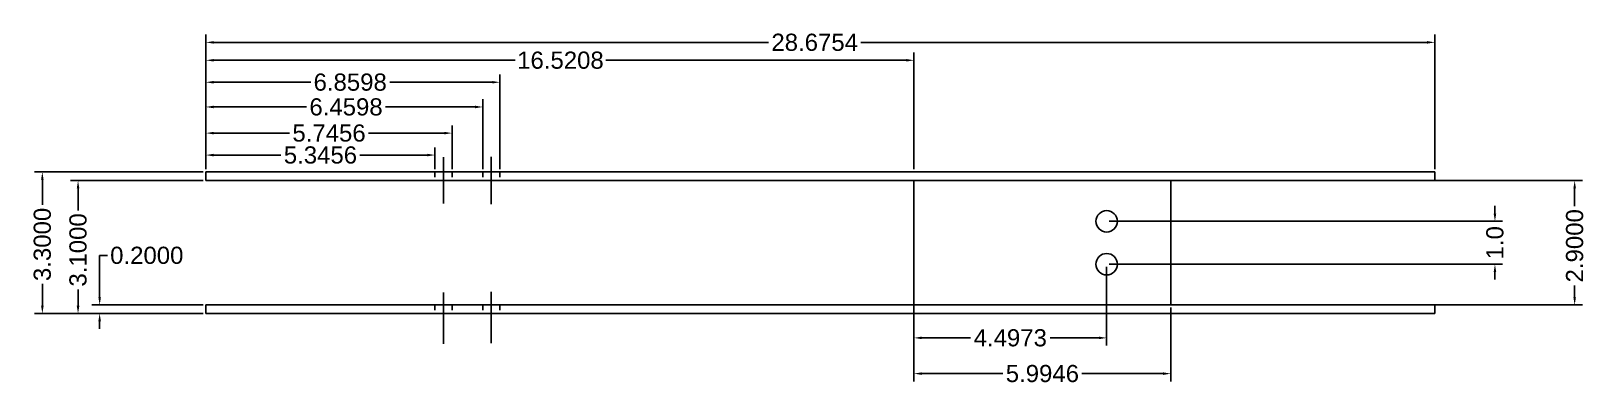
# Model space of a CAD drawing. Header units: centimetres. Extents: x 11.4 to 47.7, y 8.6 to 16.8.
import ezdxf

# ---------------------------------------------------------------- set-up
doc = ezdxf.new("R2010")
doc.units = ezdxf.units.CM
doc.header["$LTSCALE"] = 0.1
doc.header["$MEASUREMENT"] = 0
doc.linetypes.add('ACAD_ISO10W100', pattern=[18, 12, -3, 0, -3])
for name, color, linetype in [('Cadru', 2, 'Continuous'), ('Cotare', 3, 'Continuous'), ('Gauri', 1, 'Continuous'), ('Linii centrale', 6, 'ACAD_ISO10W100')]:
    doc.layers.add(name, color=color, linetype=linetype)
doc.styles.get("Standard").update_dxf_attribs({"font": 'arial.ttf'})
doc.dimstyles.new('Proiect', dxfattribs={"dimtxt": 0.4, "dimasz": 0.18, "dimexe": 0.18, "dimexo": 0.0625, "dimgap": 0.09, "dimtad": 0, "dimtoh": 1, "dimdec": 4, "dimzin": 0, "dimdsep": 46, "dimtxsty": 'Standard', "dimcen": 0.09, "dimadec": 0, "dimazin": 0, "dimtfac": 1, "dimtdec": 4, "dimtofl": 0, "dimtmove": 0, "dimatfit": 3, "dimfxl": 1, "dimtolj": 1, "dimtzin": 0, "dimarcsym": 0})

# ---------------------------------------------------------------- blocks, each defined once
blk = doc.blocks.new('*D1')
at = {"layer": 'Cotare', "color": 0, "lineweight": -2, "transparency": 16777216}
for p, q in [((15.482, 13.612), (15.482, 16.75)), ((44.157, 13.612), (44.157, 16.75)), ((15.662, 16.57), (28.609, 16.57)), ((43.977, 16.57), (30.765, 16.57))]:
    blk.add_line(p, q, dxfattribs=at)
at = {"layer": 'Cotare', "color": 0, "transparency": 16777216}
for points in [[(15.662, 16.6), (15.662, 16.54), (15.482, 16.57)], [(43.977, 16.6), (43.977, 16.54), (44.157, 16.57)]]:
    blk.add_solid(points, dxfattribs=at)
at = {"layer": 'Defpoints', "color": 0, "transparency": 16777216}
for p in [(44.157, 16.57), (15.482, 13.549), (44.157, 13.549)]:
    blk.add_point(p, dxfattribs=at)
at = {"layer": 'Cotare', "color": 0, "transparency": 16777216, "insert": (29.687, 16.57), "char_height": 0.4, "attachment_point": 5}
blk.add_mtext('\\A1;28.6754', dxfattribs=at)
blk = doc.blocks.new('*D3')
at = {"layer": 'Cotare', "color": 0, "lineweight": -2, "transparency": 16777216}
for p, q in [((15.482, 13.612), (15.482, 16.333)), ((32.003, 13.612), (32.003, 16.333)), ((15.662, 16.153), (22.698, 16.153)), ((31.823, 16.153), (24.812, 16.153))]:
    blk.add_line(p, q, dxfattribs=at)
at = {"layer": 'Cotare', "color": 0, "transparency": 16777216}
for points in [[(15.662, 16.183), (15.662, 16.123), (15.482, 16.153)], [(31.823, 16.183), (31.823, 16.123), (32.003, 16.153)]]:
    blk.add_solid(points, dxfattribs=at)
at = {"layer": 'Defpoints', "color": 0, "transparency": 16777216}
for p in [(32.003, 16.153), (15.482, 13.549), (32.003, 13.549)]:
    blk.add_point(p, dxfattribs=at)
at = {"layer": 'Cotare', "color": 0, "transparency": 16777216, "insert": (23.755, 16.153), "char_height": 0.4, "attachment_point": 5}
blk.add_mtext('\\A1;16.5208', dxfattribs=at)
blk = doc.blocks.new('*D4')
at = {"layer": 'Cotare', "color": 0, "lineweight": -2, "transparency": 16777216}
for p, q in [((15.482, 13.612), (15.482, 15.821)), ((15.662, 15.641), (17.927, 15.641)), ((22.162, 15.641), (19.77, 15.641)), ((22.342, 13.612), (22.342, 15.821))]:
    blk.add_line(p, q, dxfattribs=at)
at = {"layer": 'Cotare', "color": 0, "transparency": 16777216}
for points in [[(15.662, 15.671), (15.662, 15.611), (15.482, 15.641)], [(22.162, 15.671), (22.162, 15.611), (22.342, 15.641)]]:
    blk.add_solid(points, dxfattribs=at)
at = {"layer": 'Defpoints', "color": 0, "transparency": 16777216}
for p in [(22.342, 15.641), (15.482, 13.549), (22.342, 13.549)]:
    blk.add_point(p, dxfattribs=at)
at = {"layer": 'Cotare', "color": 0, "transparency": 16777216, "insert": (18.849, 15.641), "char_height": 0.4, "attachment_point": 5}
blk.add_mtext('\\A1;6.8598', dxfattribs=at)
blk = doc.blocks.new('*D5')
at = {"layer": 'Cotare', "color": 0, "lineweight": -2, "transparency": 16777216}
for p, q in [((15.482, 13.612), (15.482, 15.244)), ((21.942, 13.612), (21.942, 15.244)), ((15.662, 15.064), (17.831, 15.064)), ((21.762, 15.064), (19.674, 15.064))]:
    blk.add_line(p, q, dxfattribs=at)
at = {"layer": 'Cotare', "color": 0, "transparency": 16777216}
for points in [[(15.662, 15.094), (15.662, 15.034), (15.482, 15.064)], [(21.762, 15.094), (21.762, 15.034), (21.942, 15.064)]]:
    blk.add_solid(points, dxfattribs=at)
at = {"layer": 'Defpoints', "color": 0, "transparency": 16777216}
for p in [(21.942, 15.064), (15.482, 13.549), (21.942, 13.549)]:
    blk.add_point(p, dxfattribs=at)
at = {"layer": 'Cotare', "color": 0, "transparency": 16777216, "insert": (18.752, 15.064), "char_height": 0.4, "attachment_point": 5}
blk.add_mtext('\\A1;6.4598', dxfattribs=at)
blk = doc.blocks.new('*D6')
at = {"layer": 'Cotare', "color": 0, "lineweight": -2, "transparency": 16777216}
for p, q in [((15.482, 13.612), (15.482, 14.635)), ((21.227, 13.612), (21.227, 14.635)), ((15.662, 14.455), (17.434, 14.455)), ((21.047, 14.455), (19.275, 14.455))]:
    blk.add_line(p, q, dxfattribs=at)
at = {"layer": 'Cotare', "color": 0, "transparency": 16777216}
for points in [[(15.662, 14.485), (15.662, 14.425), (15.482, 14.455)], [(21.047, 14.485), (21.047, 14.425), (21.227, 14.455)]]:
    blk.add_solid(points, dxfattribs=at)
at = {"layer": 'Defpoints', "color": 0, "transparency": 16777216}
for p in [(21.227, 14.455), (15.482, 13.549), (21.227, 13.549)]:
    blk.add_point(p, dxfattribs=at)
at = {"layer": 'Cotare', "color": 0, "transparency": 16777216, "insert": (18.355, 14.455), "char_height": 0.4, "attachment_point": 5}
blk.add_mtext('\\A1;5.7456', dxfattribs=at)
blk = doc.blocks.new('*D7')
at = {"layer": 'Cotare', "color": 0, "lineweight": -2, "transparency": 16777216}
for p, q in [((15.482, 13.612), (15.482, 14.123)), ((15.662, 13.943), (17.234, 13.943)), ((20.647, 13.943), (19.075, 13.943)), ((20.827, 13.612), (20.827, 14.123))]:
    blk.add_line(p, q, dxfattribs=at)
at = {"layer": 'Cotare', "color": 0, "transparency": 16777216}
for points in [[(15.662, 13.973), (15.662, 13.913), (15.482, 13.943)], [(20.647, 13.973), (20.647, 13.913), (20.827, 13.943)]]:
    blk.add_solid(points, dxfattribs=at)
at = {"layer": 'Defpoints', "color": 0, "transparency": 16777216}
for p in [(20.827, 13.943), (15.482, 13.549), (20.827, 13.549)]:
    blk.add_point(p, dxfattribs=at)
at = {"layer": 'Cotare', "color": 0, "transparency": 16777216, "insert": (18.155, 13.943), "char_height": 0.4, "attachment_point": 5}
blk.add_mtext('\\A1;5.3456', dxfattribs=at)
blk = doc.blocks.new('*D8')
at = {"layer": 'Cotare', "color": 0, "lineweight": -2, "transparency": 16777216}
for p, q in [((15.419, 13.549), (11.486, 13.549)), ((11.666, 13.369), (11.666, 12.78)), ((11.666, 10.429), (11.666, 10.941)), ((15.419, 10.249), (11.486, 10.249))]:
    blk.add_line(p, q, dxfattribs=at)
at = {"layer": 'Cotare', "color": 0, "transparency": 16777216}
for points in [[(11.636, 13.369), (11.696, 13.369), (11.666, 13.549)], [(11.636, 10.429), (11.696, 10.429), (11.666, 10.249)]]:
    blk.add_solid(points, dxfattribs=at)
at = {"layer": 'Defpoints', "color": 0, "transparency": 16777216}
for p in [(15.482, 13.549), (11.666, 10.249), (15.482, 10.249)]:
    blk.add_point(p, dxfattribs=at)
at = {"layer": 'Cotare', "color": 0, "transparency": 16777216, "insert": (11.666, 11.86), "char_height": 0.4, "attachment_point": 5, "rotation": 90}
blk.add_mtext('\\A1;3.3000', dxfattribs=at)
blk = doc.blocks.new('*D9')
at = {"layer": 'Cotare', "color": 0, "lineweight": -2, "transparency": 16777216}
for p, q in [((15.419, 13.349), (12.319, 13.349)), ((12.499, 13.169), (12.499, 12.651)), ((12.499, 10.429), (12.499, 10.812)), ((15.419, 10.249), (12.319, 10.249))]:
    blk.add_line(p, q, dxfattribs=at)
at = {"layer": 'Cotare', "color": 0, "transparency": 16777216}
for points in [[(12.469, 13.169), (12.529, 13.169), (12.499, 13.349)], [(12.469, 10.429), (12.529, 10.429), (12.499, 10.249)]]:
    blk.add_solid(points, dxfattribs=at)
at = {"layer": 'Defpoints', "color": 0, "transparency": 16777216}
for p in [(15.482, 13.349), (12.499, 10.249), (15.482, 10.249)]:
    blk.add_point(p, dxfattribs=at)
at = {"layer": 'Cotare', "color": 0, "transparency": 16777216, "insert": (12.499, 11.732), "char_height": 0.4, "attachment_point": 5, "rotation": 90}
blk.add_mtext('\\A1;3.1000', dxfattribs=at)
blk = doc.blocks.new('*D10')
at = {"layer": 'Cotare', "color": 0, "lineweight": -2, "transparency": 16777216}
for p, q in [((13.003, 10.629), (13.003, 11.604)), ((13.003, 11.604), (13.183, 11.604)), ((15.419, 10.449), (12.823, 10.449)), ((15.419, 10.249), (12.823, 10.249)), ((13.003, 10.069), (13.003, 9.889))]:
    blk.add_line(p, q, dxfattribs=at)
at = {"layer": 'Cotare', "color": 0, "transparency": 16777216}
for points in [[(12.973, 10.629), (13.033, 10.629), (13.003, 10.449)], [(12.973, 10.069), (13.033, 10.069), (13.003, 10.249)]]:
    blk.add_solid(points, dxfattribs=at)
at = {"layer": 'Defpoints', "color": 0, "transparency": 16777216}
for p in [(13.003, 10.249), (15.482, 10.449), (15.482, 10.249)]:
    blk.add_point(p, dxfattribs=at)
at = {"layer": 'Cotare', "color": 0, "transparency": 16777216, "insert": (14.103, 11.604), "char_height": 0.4, "attachment_point": 5}
blk.add_mtext('\\A1;0.2000', dxfattribs=at)
blk = doc.blocks.new('*D11')
at = {"layer": 'Cotare', "color": 0, "lineweight": -2, "transparency": 16777216}
for p, q in [((38.06, 13.349), (47.6, 13.349)), ((47.42, 13.169), (47.42, 12.751)), ((47.42, 10.629), (47.42, 10.905)), ((38.06, 10.449), (47.6, 10.449))]:
    blk.add_line(p, q, dxfattribs=at)
at = {"layer": 'Cotare', "color": 0, "transparency": 16777216}
for points in [[(47.39, 13.169), (47.45, 13.169), (47.42, 13.349)], [(47.39, 10.629), (47.45, 10.629), (47.42, 10.449)]]:
    blk.add_solid(points, dxfattribs=at)
at = {"layer": 'Defpoints', "color": 0, "transparency": 16777216}
for p in [(37.997, 13.349), (37.997, 10.449), (47.42, 10.449)]:
    blk.add_point(p, dxfattribs=at)
at = {"layer": 'Cotare', "color": 0, "transparency": 16777216, "insert": (47.42, 11.828), "char_height": 0.4, "attachment_point": 5, "rotation": 90}
blk.add_mtext('\\A1;2.9000', dxfattribs=at)
blk = doc.blocks.new('*D12')
at = {"layer": 'Cotare', "color": 0, "lineweight": -2, "transparency": 16777216}
for p, q in [((45.56, 12.579), (45.56, 12.759)), ((36.562, 12.399), (45.74, 12.399)), ((36.562, 11.399), (45.74, 11.399)), ((45.56, 11.219), (45.56, 11.039))]:
    blk.add_line(p, q, dxfattribs=at)
at = {"layer": 'Cotare', "color": 0, "transparency": 16777216}
for points in [[(45.53, 12.579), (45.59, 12.579), (45.56, 12.399)], [(45.53, 11.219), (45.59, 11.219), (45.56, 11.399)]]:
    blk.add_solid(points, dxfattribs=at)
at = {"layer": 'Defpoints', "color": 0, "transparency": 16777216}
for p in [(36.5, 12.399), (36.5, 11.399), (45.56, 11.399)]:
    blk.add_point(p, dxfattribs=at)
at = {"layer": 'Cotare', "color": 0, "transparency": 16777216, "insert": (45.56, 11.899), "char_height": 0.4, "attachment_point": 5, "rotation": 90}
blk.add_mtext('\\A1;1.0', dxfattribs=at)
blk = doc.blocks.new('*D13')
at = {"layer": 'Cotare', "color": 0, "lineweight": -2, "transparency": 16777216}
for p, q in [((32.003, 10.387), (32.003, 8.668)), ((37.997, 10.387), (37.997, 8.668)), ((32.183, 8.848), (34.08, 8.848)), ((37.817, 8.848), (35.92, 8.848))]:
    blk.add_line(p, q, dxfattribs=at)
at = {"layer": 'Cotare', "color": 0, "transparency": 16777216}
for points in [[(32.183, 8.878), (32.183, 8.818), (32.003, 8.848)], [(37.817, 8.878), (37.817, 8.818), (37.997, 8.848)]]:
    blk.add_solid(points, dxfattribs=at)
at = {"layer": 'Defpoints', "color": 0, "transparency": 16777216}
for p in [(32.003, 10.449), (37.997, 10.449), (37.997, 8.848)]:
    blk.add_point(p, dxfattribs=at)
at = {"layer": 'Cotare', "color": 0, "transparency": 16777216, "insert": (35, 8.848), "char_height": 0.4, "attachment_point": 5}
blk.add_mtext('\\A1;5.9946', dxfattribs=at)
blk = doc.blocks.new('*D14')
at = {"layer": 'Cotare', "color": 0, "lineweight": -2, "transparency": 16777216}
for p, q in [((32.003, 11.837), (32.003, 9.501)), ((36.5, 11.337), (36.5, 9.501)), ((32.183, 9.681), (33.323, 9.681)), ((36.32, 9.681), (35.18, 9.681))]:
    blk.add_line(p, q, dxfattribs=at)
at = {"layer": 'Cotare', "color": 0, "transparency": 16777216}
for points in [[(32.183, 9.711), (32.183, 9.651), (32.003, 9.681)], [(36.32, 9.711), (36.32, 9.651), (36.5, 9.681)]]:
    blk.add_solid(points, dxfattribs=at)
at = {"layer": 'Defpoints', "color": 0, "transparency": 16777216}
for p in [(32.003, 11.899), (36.5, 11.399), (32.003, 9.681)]:
    blk.add_point(p, dxfattribs=at)
at = {"layer": 'Cotare', "color": 0, "transparency": 16777216, "insert": (34.251, 9.681), "char_height": 0.4, "attachment_point": 5}
blk.add_mtext('\\A1;4.4973', dxfattribs=at)

msp = doc.modelspace()

# ---------------------------------------------------------------- linework, layer by layer
at = {"layer": 'Cadru'}
for p, q in [((44.15715, 13.54936), (15.4818, 13.54936)), ((15.4818, 13.54936), (15.4818, 13.34936)), ((44.15715, 13.54936), (44.15715, 13.34936)), ((44.15715, 13.34936), (15.4818, 13.34936)), ((32.00265, 13.34936), (32.00265, 10.44936)), ((37.99727, 13.34936), (37.99727, 10.44936)), ((44.15715, 10.44936), (15.4818, 10.44936)), ((15.4818, 10.24936), (15.4818, 10.44936)), ((44.15715, 10.24936), (15.4818, 10.24936)), ((44.15715, 10.44936), (44.15715, 10.24936))]:
    msp.add_line(p, q, dxfattribs=at)
at = {"layer": 'Gauri', "linetype": 'ACAD_ISO10W100', "ltscale": 0.1}
for p, q in [((20.82736, 13.54936), (20.82736, 13.34936)), ((21.22736, 13.54936), (21.22736, 13.34936)), ((21.94165, 13.54936), (21.94165, 13.34936)), ((22.34165, 13.54936), (22.34165, 13.34936)), ((20.82736, 10.44936), (20.82736, 10.24936)), ((21.22736, 10.44936), (21.22736, 10.24936)), ((21.94165, 10.44936), (21.94165, 10.24936)), ((22.34165, 10.44936), (22.34165, 10.24936))]:
    msp.add_line(p, q, dxfattribs=at)
at = {"layer": 'Gauri'}
for centre in [(36.49996, 12.39936), (36.49996, 11.39936)]:
    msp.add_circle(centre, 0.25, dxfattribs=at)
at = {"layer": 'Linii centrale'}
for p, q in [((21.02736, 13.8921), (21.02736, 12.81076)), ((22.14165, 13.8987), (22.14165, 12.79938)), ((21.02736, 10.7391), (21.02736, 9.47942)), ((22.14165, 10.75808), (22.14165, 9.48192))]:
    msp.add_line(p, q, dxfattribs=at)

# ---------------------------------------------------------------- dimensions: what is measured, and where the dimension line sits
at = {"layer": 'Cotare'}
for base, p1, p2, picture, middle in [((44.157154, 16.570022), (15.481799, 13.549356), (44.157154, 13.549356), '*D1', (29.687117, 16.570022)), ((32.0026492, 16.1534955), (15.4817995, 13.5493558), (32.0026492, 13.5493558), '*D3', (23.7548226, 16.1534955)), ((22.3416491, 15.6408474), (15.4817995, 13.5493558), (22.3416491, 13.5493558), '*D4', (18.8486547, 15.6408474)), ((21.9416491, 15.0641184), (15.4817995, 13.5493558), (21.9416491, 13.5493558), '*D5', (18.7524553, 15.0641184)), ((37.99727, 8.84826), (32.00265, 10.44936), (37.99727, 10.44936), '*D13', (34.99996, 8.84826))]:
    dim = msp.add_linear_dim(base=base, p1=p1, p2=p2, dimstyle='Proiect', dxfattribs=at)
    dim.commit()
    dim.dimension.update_dxf_attribs({"geometry": picture, "text_midpoint": middle, "dimtype": 160})
for base, p1, p2, picture, middle in [((21.22736, 14.45535), (15.4818, 13.54936), (21.22736, 13.54936), '*D6', (18.35458, 14.45535)), ((20.82736, 13.9427), (15.4818, 13.54936), (20.82736, 13.54936), '*D7', (18.15458, 13.9427)), ((32.00265, 9.68131), (36.49996, 11.39936), (32.00265, 11.89936), '*D14', (34.2513, 9.68131))]:
    dim = msp.add_linear_dim(base=base, p1=p1, p2=p2, dimstyle='Proiect', dxfattribs=at)
    dim.commit()
    dim.dimension.update_dxf_attribs({"geometry": picture, "text_midpoint": middle})
for base, p1, p2, picture, middle in [((11.66577, 10.24936), (15.4818, 13.54936), (15.4818, 10.24936), '*D8', (11.66577, 11.86007)), ((12.4995, 10.24936), (15.4818, 13.34936), (15.4818, 10.24936), '*D9', (12.4995, 11.73191)), ((47.41987, 10.44936), (37.99727, 13.34936), (37.99727, 10.44936), '*D11', (47.41987, 11.82803)), ((13.00321, 10.24936), (15.4818, 10.44936), (15.4818, 10.24936), '*D10', (14.10282, 11.60374))]:
    dim = msp.add_linear_dim(base=base, p1=p1, p2=p2, angle=90, dimstyle='Proiect', dxfattribs=at)
    dim.commit()
    dim.dimension.update_dxf_attribs({"geometry": picture, "text_midpoint": middle, "dimtype": 160})
dim = msp.add_linear_dim(base=(45.56001, 11.39936), p1=(36.49996, 12.39936), p2=(36.49996, 11.39936), angle=90, dimstyle='Proiect', override={"dimdec": 1}, dxfattribs=at)
dim.commit()
dim.dimension.update_dxf_attribs({"geometry": '*D12', "text_midpoint": (45.56001, 11.89936), "dimtype": 160})

doc.saveas('drawing.dxf')
